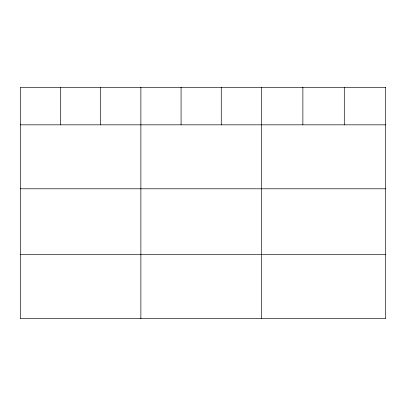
<?xml version="1.0" encoding="UTF-8"?>
<svg xmlns="http://www.w3.org/2000/svg" width="406" height="406" viewBox="0 0 406 406"><rect width="100%" height="100%" fill="white"/><g stroke="black" fill="none" stroke-linecap="round" stroke-linejoin="round"><path stroke-width="0.61" d="M20.3 124.83L385.7 124.83M20.3 188.795L385.7 188.795M20.3 254.704L385.7 254.704M344.288 87.326L344.288 124.83M302.876 87.326L302.876 124.83M261.464 87.326L261.464 318.674M221.27 87.326L221.27 124.83M181.076 87.326L181.076 124.83M140.882 87.326L140.882 318.674M100.688 87.326L100.688 124.83M60.494 87.326L60.494 124.83M385.7 87.326L20.3 87.326L20.3 318.674L385.7 318.674L385.7 87.326"/></g></svg>
